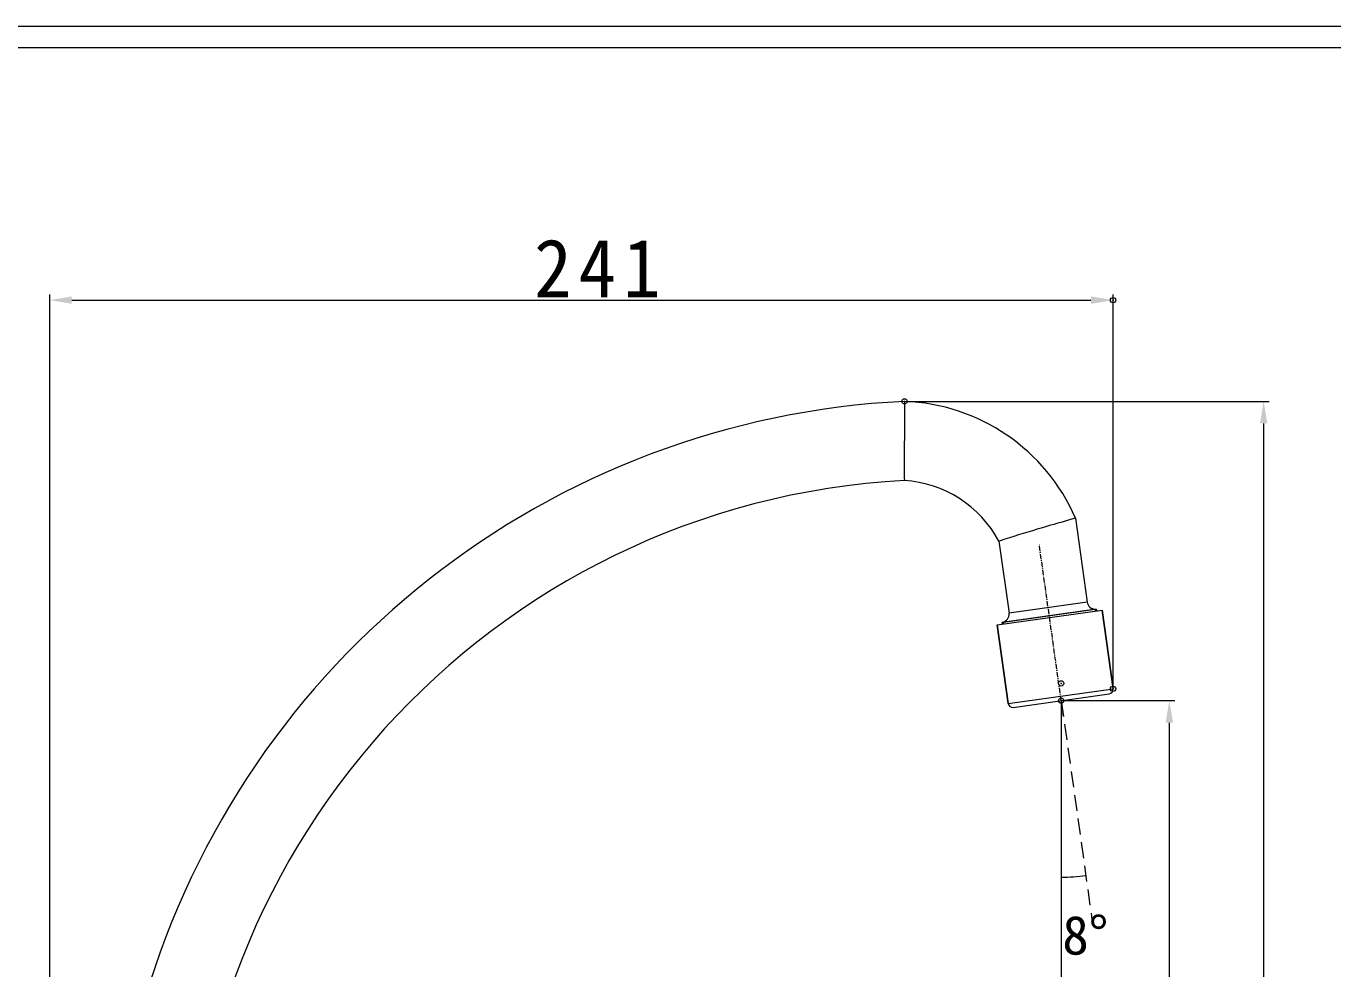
# Model space of a CAD drawing. Units: millimetres, scale not verified. Extents: x -461 to 461, y -319 to 319.
# Drawn here: x -295.9 to 0, y 105.3 to 318.8 of the extents above; entities that cross this region are included whole.
import ezdxf
from ezdxf.enums import TextEntityAlignment as Align

# ---------------------------------------------------------------- set-up
doc = ezdxf.new("R2010")
doc.units = ezdxf.units.MM
doc.header["$LTSCALE"] = 3
doc.header["$PDMODE"] = 32
doc.header["$PDSIZE"] = 1.2
doc.linetypes.add('DASHED1', pattern=[1.8, 1.2, -0.6])
doc.linetypes.add('USER1', pattern=[0.6, 0.375, -0.075, 0.075, -0.075])
doc.layers.add('0-0_0', color=7, linetype='Continuous', lineweight=18)
doc.styles.add('ＭＳ ゴシック', font='')
doc.styles.get('ＭＳ ゴシック').set_extended_font_data('MS Gothic')

msp = doc.modelspace()

# ---------------------------------------------------------------- linework, layer by layer
at = {"layer": '0-0_0'}
for p, q in [((-460.751, 318.828), (460.673, 318.828)), ((-455.88, 313.956), (455.801, 313.956)), ((-97.019, 216.222), (-97.02, 215.917)), ((-58.317, 207.372), (-59.473, 207.046)), ((-58.317, 207.372), (-55.643, 188.346)), ((-58.317, 207.372), (-55.643, 188.346)), ((-75.372, 202.259), (-75.661, 202.165)), ((-75.661, 202.165), (-73.369, 185.855)), ((-75.661, 202.165), (-73.369, 185.855)), ((-76.076, 183.203), (-52.31, 186.543)), ((-53.603, 186.766), (-74.894, 183.773)), ((-74.65, 183.832), (-53.854, 186.754)), ((-55.643, 188.346), (-73.369, 185.855)), ((-73.571, 165.379), (-49.805, 168.719)), ((-72.442, 164.527), (-50.656, 167.589))]:
    msp.add_line(p, q, dxfattribs=at)
at = {"layer": '0-0_0', "lineweight": 15}
for p, q in [((-290.574, -38.975), (-290.574, 258.013)), ((-49.805, 169.344), (-49.805, 258.013)), ((-285.574, 256.763), (-54.805, 256.763)), ((-96.409, 233.84), (-14.459, 233.84)), ((-15.709, 228.84), (-15.709, -39.982)), ((-60.924, 166.058), (-35.822, 166.058)), ((-61.549, 165.433), (-61.549, 68.943)), ((-37.072, 161.058), (-37.072, -39.982))]:
    msp.add_line(p, q, dxfattribs=at)
at = {"layer": '0-0_0', "color": 2, "linetype": 'USER1'}
msp.add_line((-61.048, 162.497), (-66.512, 201.378), dxfattribs=at)
at = {"layer": '0-0_0', "color": 2}
for p, q in [((-53.795, 186.335), (-53.854, 186.754)), ((-74.591, 183.412), (-74.65, 183.832))]:
    msp.add_line(p, q, dxfattribs=at)
at = {"layer": '0-0_0', "linetype": 'DASHED1', "lineweight": 15}
msp.add_line((-61.549, 166.058), (-54.59, 116.545), dxfattribs=at)
at = {"layer": '0-0_0'}
for points in [[(-97.034, 233.838), (-97.032, 232.639), (-97.014, 224.88)], [(-53.603, 186.766), (-53.548, 186.37), (-53.603, 186.766)], [(-52.31, 186.543), (-49.805, 168.719), (-52.31, 186.543)], [(-74.894, 183.773), (-74.838, 183.377), (-74.894, 183.773)], [(-76.076, 183.203), (-73.571, 165.379), (-76.076, 183.203)]]:
    msp.add_lwpolyline(points, dxfattribs=at)
for centre, radius, start, end in [((-87.753, 45.118), 188.95, 92.81566, 163.63439), ((-98.653, 189.918), 43.95, 23.39826, 87.88985), ((-1523.958, 221.361), 1426.948, 359.79363, 0.14127), ((-87.753, 45.118), 171.05, 93.1057, 182.77188), ((-98.653, 189.918), 26.05, 28.04269, 86.40631), ((44.228, -168.095), 389.187, 106.60668, 107.89697), ((93.338, -333), 561.249, 105.79929, 106.59969), ((-53.811, 188.604), 1.85, 188, 268.68619), ((-75.201, 185.598), 1.85, 279.54872, 8), ((-50.795, 168.579), 1, 278, 8), ((-72.581, 165.518), 1, 188, 278)]:
    msp.add_arc(centre, radius, start, end, dxfattribs=at)
at = {"layer": '0-0_0', "lineweight": 15}
msp.add_arc((-61.549, 166.058), 40, 270, 278, dxfattribs=at)
at = {"layer": '0-0_0'}
for p in [(-49.805, 256.763), (-97.034, 233.84), (-61.549, 169.967), (-49.805, 168.719), (-61.549, 166.058)]:
    msp.add_point(p, dxfattribs=at)
for points in [[(-285.574, 257.597), (-285.574, 255.93), (-290.574, 256.763)], [(-54.805, 257.597), (-54.805, 255.93), (-49.805, 256.763)], [(-16.542, 228.84), (-14.876, 228.84), (-15.709, 233.84)], [(-37.905, 161.058), (-36.239, 161.058), (-37.072, 166.058)]]:
    msp.add_solid(points, dxfattribs=at)

# ---------------------------------------------------------------- texts
at = {"layer": '0-0_0', "style": 'ＭＳ ゴシック'}
msp.add_text('8°', height=8.798, dxfattribs=at).set_placement((-61.295, 105.898), align=Align.BOTTOM_LEFT)
at = {"layer": '0-0_0', "color": 3, "insert": (-180.904, 257.388), "char_height": 13.2, "attachment_point": 7, "style": 'ＭＳ ゴシック'}
msp.add_mtext('\\T1.18;\\W0.95;241', dxfattribs=at)

doc.saveas('drawing.dxf')
